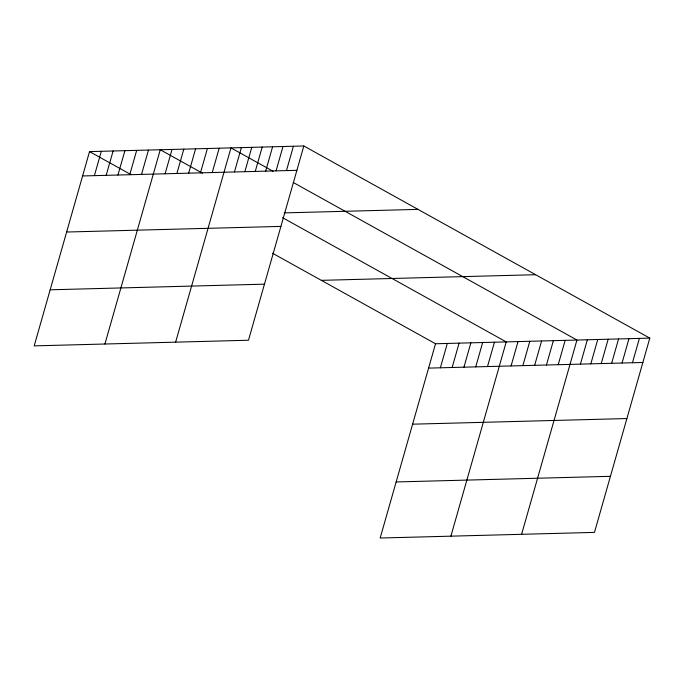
<?xml version="1.0" encoding="UTF-8"?>
<svg xmlns="http://www.w3.org/2000/svg" width="684" height="684" viewBox="0 0 684 684"><rect width="100%" height="100%" fill="white"/><g stroke="black" fill="none" stroke-linecap="round" stroke-linejoin="round"><path stroke-width="1.03" d="M303.824 145.974L89.536 151.609L34.2 345.873L248.48 340.239L303.824 145.974L649.8 338.127L594.464 532.391L380.176 538.026L435.52 343.761L649.8 338.127M94.383 175.651L101.326 151.292M106.174 175.343L113.108 150.984M117.956 175.036L124.898 150.677M129.746 174.719L136.68 150.369M141.528 174.411L148.471 150.053M104.917 344.018L160.253 149.745L202.404 173.163M165.1 173.796L172.035 149.437M176.882 173.48L183.825 149.129M188.673 173.172L195.607 148.813M200.455 172.864L207.397 148.505M212.245 172.556L219.179 148.197M175.626 342.154L230.961 147.889L273.121 171.299M234.432 171.966L241.375 147.616M244.846 171.693L251.78 147.342M255.252 171.419L262.186 147.069M265.657 171.145L272.6 146.795M276.062 170.872L283.005 146.521M286.476 170.598L293.41 146.248M440.368 367.804L447.302 343.445M452.15 367.496L459.092 343.137M463.94 367.188L470.874 342.829M475.722 366.872L482.665 342.522M487.504 366.564L494.446 342.205M450.893 536.171L506.228 341.897L282.569 217.683M511.076 365.949L518.019 341.59M522.867 365.632L529.801 341.282M534.649 365.324L541.591 340.965M546.439 365.017L553.373 340.658M558.221 364.709L565.155 340.35M521.601 534.307L576.945 340.042L293.325 182.517M580.417 364.119L587.351 339.768M590.822 363.845L597.756 339.495M601.227 363.572L608.17 339.221M611.641 363.298L618.575 338.948M622.047 363.024L628.981 338.674M632.452 362.751L639.395 338.4M82.602 175.959L296.882 170.325M284.245 212.895L417.992 209.381M66.63 232.03L280.91 226.404M321.343 280.346L535.623 274.712M50.171 289.802L264.452 284.168M428.577 368.112L642.866 362.477M412.606 424.183L626.886 418.548M396.156 481.955L610.436 476.32M89.536 151.609L130.815 174.531M272.48 253.208L435.52 343.761"/></g></svg>
